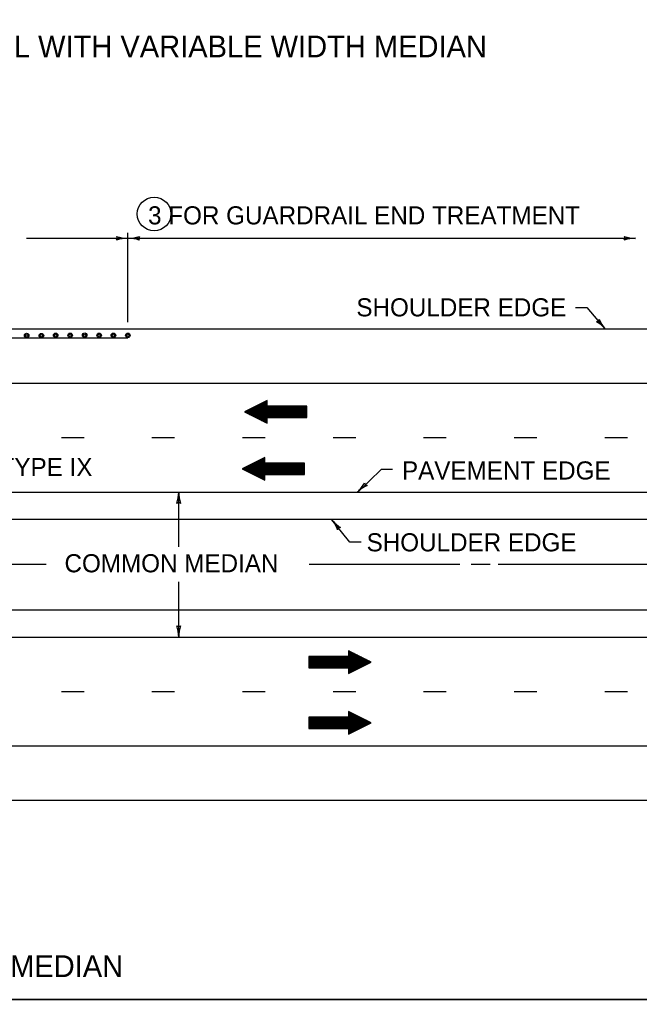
# Model space of a CAD drawing. Extents: x 1007 to 1035.5, y 1000.5 to 1021.5.
# Drawn here: x 1018.98 to 1025.83, y 1000.5 to 1011.31 of the extents above; entities that cross this region are included whole.
import ezdxf

# ---------------------------------------------------------------- set-up
doc = ezdxf.new("R2010")
doc.units = 0
for name, color, linetype in [('1', 7, 'Continuous'), ('10', 7, 'Continuous'), ('11', 7, 'Continuous')]:
    doc.layers.add(name, color=color, linetype=linetype)

msp = doc.modelspace()

# ---------------------------------------------------------------- linework, layer by layer
at = {"layer": '1'}
for p, q in [((1019.061, 1008.899), (1020.182, 1008.899)), ((1020.182, 1007.974), (1020.182, 1008.959)), ((1020.182, 1008.899), (1025.788, 1008.899)), ((1025.123, 1008.136), (1025.248, 1008.136)), ((1025.248, 1008.136), (1025.452, 1007.897)), ((1007.447, 1007.899), (1026.132, 1007.899)), ((1012.318, 1007.799), (1020.182, 1007.799)), ((1007.447, 1007.299), (1026.132, 1007.299)), ((1019.447, 1006.699), (1019.697, 1006.699)), ((1020.447, 1006.699), (1020.697, 1006.699)), ((1021.447, 1006.699), (1021.697, 1006.699)), ((1022.447, 1006.699), (1022.697, 1006.699)), ((1023.447, 1006.699), (1023.697, 1006.699)), ((1024.447, 1006.699), (1024.697, 1006.699)), ((1025.447, 1006.699), (1025.697, 1006.699)), ((1022.977, 1006.349), (1022.719, 1006.099)), ((1023.102, 1006.349), (1022.977, 1006.349)), ((1007.447, 1006.099), (1026.132, 1006.099)), ((1020.742, 1005.495), (1020.742, 1006.099)), ((1007.447, 1005.799), (1026.132, 1005.799)), ((1022.632, 1005.545), (1022.434, 1005.792)), ((1022.757, 1005.545), (1022.632, 1005.545)), ((1019.279, 1005.299), (1017.557, 1005.299)), ((1023.847, 1005.299), (1022.182, 1005.299)), ((1024.181, 1005.299), (1023.973, 1005.299)), ((1026.132, 1005.299), (1024.27, 1005.299)), ((1020.742, 1004.499), (1020.742, 1005.109)), ((1007.447, 1004.799), (1026.132, 1004.799)), ((1007.447, 1004.499), (1026.132, 1004.499)), ((1019.447, 1003.899), (1019.697, 1003.899)), ((1020.447, 1003.899), (1020.697, 1003.899)), ((1021.447, 1003.899), (1021.697, 1003.899)), ((1022.447, 1003.899), (1022.697, 1003.899)), ((1023.447, 1003.899), (1023.697, 1003.899)), ((1024.447, 1003.899), (1024.697, 1003.899)), ((1025.447, 1003.899), (1025.697, 1003.899)), ((1007.447, 1003.299), (1026.132, 1003.299)), ((1007.447, 1002.699), (1026.132, 1002.699))]:
    msp.add_line(p, q, dxfattribs=at)
for points in [[(1021.47, 1006.983), (1021.72, 1006.859), (1021.72, 1006.921), (1022.157, 1006.921), (1022.157, 1007.046), (1021.72, 1007.046), (1021.72, 1007.109)], [(1021.444, 1006.356), (1021.694, 1006.231), (1021.694, 1006.294), (1022.132, 1006.294), (1022.132, 1006.419), (1021.694, 1006.419), (1021.694, 1006.481)], [(1022.866, 1004.222), (1022.616, 1004.347), (1022.616, 1004.284), (1022.178, 1004.284), (1022.178, 1004.159), (1022.616, 1004.159), (1022.616, 1004.097)], [(1022.866, 1003.552), (1022.616, 1003.676), (1022.616, 1003.614), (1022.178, 1003.614), (1022.178, 1003.489), (1022.616, 1003.489), (1022.616, 1003.426)]]:
    msp.add_lwpolyline(points, close=True, dxfattribs=at)
for points in [[(1021.602, 1007.05), (1021.72, 1007.05)], [(1021.614, 1007.056), (1021.72, 1007.056)], [(1021.614, 1007.056), (1021.72, 1007.056)], [(1021.627, 1007.062), (1021.72, 1007.062)], [(1021.639, 1007.068), (1021.72, 1007.068)], [(1021.652, 1007.075), (1021.72, 1007.075)], [(1021.664, 1007.081), (1021.72, 1007.081)], [(1021.676, 1007.087), (1021.72, 1007.087)], [(1021.689, 1007.093), (1021.72, 1007.093)], [(1021.701, 1007.1), (1021.72, 1007.1)], [(1021.714, 1007.106), (1021.72, 1007.106)], [(1021.475, 1006.981), (1022.157, 1006.981)], [(1021.477, 1006.987), (1022.157, 1006.987)], [(1021.488, 1006.975), (1022.157, 1006.975)], [(1021.488, 1006.975), (1022.157, 1006.975)], [(1021.49, 1006.993), (1022.157, 1006.993)], [(1021.5, 1006.968), (1022.157, 1006.968)], [(1021.502, 1007), (1022.157, 1007)], [(1021.513, 1006.962), (1022.157, 1006.962)], [(1021.515, 1007.006), (1022.157, 1007.006)], [(1021.525, 1006.956), (1022.157, 1006.956)], [(1021.527, 1007.012), (1022.157, 1007.012)], [(1021.538, 1006.95), (1022.157, 1006.95)], [(1021.539, 1007.018), (1022.157, 1007.018)], [(1021.55, 1006.943), (1022.157, 1006.943)], [(1021.552, 1007.025), (1022.157, 1007.025)], [(1021.563, 1006.937), (1022.157, 1006.937)], [(1021.564, 1007.031), (1022.157, 1007.031)], [(1021.577, 1007.037), (1022.157, 1007.037)], [(1021.589, 1007.043), (1022.157, 1007.043)], [(1021.575, 1006.931), (1022.157, 1006.931)], [(1021.588, 1006.925), (1022.157, 1006.925)], [(1021.594, 1006.921), (1022.157, 1006.921)], [(1021.607, 1006.915), (1021.72, 1006.915)], [(1021.619, 1006.909), (1021.72, 1006.909)], [(1021.632, 1006.903), (1021.72, 1006.903)], [(1021.644, 1006.896), (1021.72, 1006.896)], [(1021.657, 1006.89), (1021.72, 1006.89)], [(1021.67, 1006.884), (1021.72, 1006.884)], [(1021.682, 1006.878), (1021.72, 1006.878)], [(1021.695, 1006.871), (1021.72, 1006.871)], [(1021.707, 1006.865), (1021.72, 1006.865)], [(1021.72, 1006.859), (1021.72, 1006.859)], [(1021.526, 1006.397), (1022.132, 1006.397)], [(1021.539, 1006.403), (1022.132, 1006.403)], [(1021.551, 1006.41), (1022.132, 1006.41)], [(1021.563, 1006.416), (1022.132, 1006.416)], [(1021.576, 1006.422), (1021.694, 1006.422)], [(1021.588, 1006.428), (1021.694, 1006.428)], [(1021.588, 1006.428), (1021.694, 1006.428)], [(1021.601, 1006.435), (1021.694, 1006.435)], [(1021.613, 1006.441), (1021.694, 1006.441)], [(1021.626, 1006.447), (1021.694, 1006.447)], [(1021.638, 1006.453), (1021.694, 1006.453)], [(1021.651, 1006.46), (1021.694, 1006.46)], [(1021.663, 1006.466), (1021.694, 1006.466)], [(1021.676, 1006.472), (1021.694, 1006.472)], [(1021.688, 1006.478), (1021.694, 1006.478)], [(1021.449, 1006.353), (1022.132, 1006.353)], [(1021.451, 1006.36), (1022.132, 1006.36)], [(1021.462, 1006.347), (1022.132, 1006.347)], [(1021.462, 1006.347), (1022.132, 1006.347)], [(1021.464, 1006.366), (1022.132, 1006.366)], [(1021.474, 1006.341), (1022.132, 1006.341)], [(1021.476, 1006.372), (1022.132, 1006.372)], [(1021.487, 1006.335), (1022.132, 1006.335)], [(1021.489, 1006.378), (1022.132, 1006.378)], [(1021.499, 1006.328), (1022.132, 1006.328)], [(1021.501, 1006.385), (1022.132, 1006.385)], [(1021.512, 1006.322), (1022.132, 1006.322)], [(1021.514, 1006.391), (1022.132, 1006.391)], [(1021.524, 1006.316), (1022.132, 1006.316)], [(1021.537, 1006.31), (1022.132, 1006.31)], [(1021.55, 1006.303), (1022.132, 1006.303)], [(1021.562, 1006.297), (1022.132, 1006.297)], [(1021.568, 1006.294), (1022.132, 1006.294)], [(1021.581, 1006.288), (1021.694, 1006.288)], [(1021.594, 1006.282), (1021.694, 1006.282)], [(1021.606, 1006.275), (1021.694, 1006.275)], [(1021.619, 1006.269), (1021.694, 1006.269)], [(1021.631, 1006.263), (1021.694, 1006.263)], [(1021.644, 1006.257), (1021.694, 1006.257)], [(1021.656, 1006.25), (1021.694, 1006.25)], [(1021.669, 1006.244), (1021.694, 1006.244)], [(1021.681, 1006.238), (1021.694, 1006.238)], [(1021.694, 1006.232), (1021.694, 1006.232)], [(1022.616, 1004.347), (1022.616, 1004.347)], [(1022.742, 1004.284), (1022.178, 1004.284)], [(1022.748, 1004.281), (1022.178, 1004.281)], [(1022.76, 1004.275), (1022.178, 1004.275)], [(1022.773, 1004.269), (1022.178, 1004.269)], [(1022.786, 1004.262), (1022.178, 1004.262)], [(1022.798, 1004.256), (1022.178, 1004.256)], [(1022.811, 1004.25), (1022.178, 1004.25)], [(1022.823, 1004.244), (1022.178, 1004.244)], [(1022.836, 1004.237), (1022.178, 1004.237)], [(1022.629, 1004.341), (1022.616, 1004.341)], [(1022.641, 1004.334), (1022.616, 1004.334)], [(1022.654, 1004.328), (1022.616, 1004.328)], [(1022.666, 1004.322), (1022.616, 1004.322)], [(1022.679, 1004.316), (1022.616, 1004.316)], [(1022.691, 1004.309), (1022.616, 1004.309)], [(1022.704, 1004.303), (1022.616, 1004.303)], [(1022.716, 1004.297), (1022.616, 1004.297)], [(1022.729, 1004.291), (1022.616, 1004.291)], [(1022.848, 1004.231), (1022.178, 1004.231)], [(1022.848, 1004.231), (1022.178, 1004.231)], [(1022.861, 1004.225), (1022.178, 1004.225)], [(1022.859, 1004.219), (1022.178, 1004.219)], [(1022.846, 1004.212), (1022.178, 1004.212)], [(1022.834, 1004.206), (1022.178, 1004.206)], [(1022.821, 1004.2), (1022.178, 1004.2)], [(1022.809, 1004.194), (1022.178, 1004.194)], [(1022.796, 1004.187), (1022.178, 1004.187)], [(1022.784, 1004.181), (1022.178, 1004.181)], [(1022.771, 1004.175), (1022.178, 1004.175)], [(1022.759, 1004.169), (1022.178, 1004.169)], [(1022.747, 1004.162), (1022.178, 1004.162)], [(1022.734, 1004.156), (1022.616, 1004.156)], [(1022.722, 1004.15), (1022.616, 1004.15)], [(1022.722, 1004.15), (1022.616, 1004.15)], [(1022.709, 1004.144), (1022.616, 1004.144)], [(1022.697, 1004.137), (1022.616, 1004.137)], [(1022.684, 1004.131), (1022.616, 1004.131)], [(1022.672, 1004.125), (1022.616, 1004.125)], [(1022.659, 1004.119), (1022.616, 1004.119)], [(1022.647, 1004.112), (1022.616, 1004.112)], [(1022.634, 1004.106), (1022.616, 1004.106)], [(1022.622, 1004.1), (1022.616, 1004.1)], [(1022.742, 1003.614), (1022.178, 1003.614)], [(1022.748, 1003.611), (1022.178, 1003.611)], [(1022.76, 1003.605), (1022.178, 1003.605)], [(1022.773, 1003.598), (1022.178, 1003.598)], [(1022.786, 1003.592), (1022.178, 1003.592)], [(1022.798, 1003.586), (1022.178, 1003.586)], [(1022.616, 1003.676), (1022.616, 1003.676)], [(1022.629, 1003.67), (1022.616, 1003.67)], [(1022.641, 1003.664), (1022.616, 1003.664)], [(1022.654, 1003.658), (1022.616, 1003.658)], [(1022.666, 1003.651), (1022.616, 1003.651)], [(1022.679, 1003.645), (1022.616, 1003.645)], [(1022.691, 1003.639), (1022.616, 1003.639)], [(1022.704, 1003.633), (1022.616, 1003.633)], [(1022.716, 1003.626), (1022.616, 1003.626)], [(1022.729, 1003.62), (1022.616, 1003.62)], [(1022.811, 1003.58), (1022.178, 1003.58)], [(1022.823, 1003.573), (1022.178, 1003.573)], [(1022.836, 1003.567), (1022.178, 1003.567)], [(1022.848, 1003.561), (1022.178, 1003.561)], [(1022.848, 1003.561), (1022.178, 1003.561)], [(1022.861, 1003.555), (1022.178, 1003.555)], [(1022.859, 1003.548), (1022.178, 1003.548)], [(1022.846, 1003.542), (1022.178, 1003.542)], [(1022.834, 1003.536), (1022.178, 1003.536)], [(1022.821, 1003.53), (1022.178, 1003.53)], [(1022.809, 1003.523), (1022.178, 1003.523)], [(1022.796, 1003.517), (1022.178, 1003.517)], [(1022.784, 1003.511), (1022.178, 1003.511)], [(1022.771, 1003.505), (1022.178, 1003.505)], [(1022.759, 1003.498), (1022.178, 1003.498)], [(1022.747, 1003.492), (1022.178, 1003.492)], [(1022.734, 1003.486), (1022.616, 1003.486)], [(1022.722, 1003.48), (1022.616, 1003.48)], [(1022.722, 1003.48), (1022.616, 1003.48)], [(1022.709, 1003.473), (1022.616, 1003.473)], [(1022.697, 1003.467), (1022.616, 1003.467)], [(1022.684, 1003.461), (1022.616, 1003.461)], [(1022.672, 1003.455), (1022.616, 1003.455)], [(1022.659, 1003.448), (1022.616, 1003.448)], [(1022.647, 1003.442), (1022.616, 1003.442)], [(1022.634, 1003.436), (1022.616, 1003.436)], [(1022.622, 1003.43), (1022.616, 1003.43)]]:
    msp.add_lwpolyline(points, dxfattribs=at)
for centre, radius in [((1020.471, 1009.167), 0.186), ((1019.063, 1007.826), 0.025), ((1019.063, 1007.826), 0.0125), ((1019.226, 1007.825), 0.025), ((1019.226, 1007.825), 0.0125), ((1019.384, 1007.828), 0.025), ((1019.384, 1007.828), 0.0125), ((1019.543, 1007.828), 0.025), ((1019.543, 1007.828), 0.0125), ((1019.704, 1007.829), 0.025), ((1019.704, 1007.829), 0.0125), ((1019.863, 1007.828), 0.025), ((1019.863, 1007.828), 0.0125), ((1020.021, 1007.828), 0.025), ((1020.021, 1007.828), 0.0125), ((1020.181, 1007.828), 0.025), ((1020.181, 1007.828), 0.0125)]:
    msp.add_circle(centre, radius, dxfattribs=at)
for centre, radius, start, end in [((1020.033, 1008.899), 0.0313, 318.7746, 40.8913), ((1020.182, 1009.289), 0.391, 251.3472, 269.9939), ((1020.182, 1008.508), 0.391, 90, 108.6688), ((1020.182, 1009.289), 0.391, 270, 288.6688), ((1020.182, 1008.508), 0.391, 89.9878, 90), ((1020.182, 1009.289), 0.391, 269.9878, 270), ((1020.182, 1008.508), 0.391, 71.3472, 89.9939), ((1020.331, 1008.898), 0.0313, 138.7746, 220.8913), ((1025.639, 1008.899), 0.0313, 318.7746, 40.8913), ((1025.788, 1009.289), 0.391, 251.3472, 269.9939), ((1025.788, 1008.508), 0.391, 90, 108.6688), ((1025.788, 1008.508), 0.391, 89.9878, 90), ((1025.355, 1008.01), 0.0313, 269.3323, 351.449), ((1025.155, 1007.643), 0.391, 40.5577, 59.2265), ((1025.749, 1008.152), 0.391, 201.9048, 220.5516), ((1025.155, 1007.643), 0.391, 40.5455, 40.5577), ((1022.447, 1006.381), 0.391, 313.947, 332.6158), ((1022.826, 1006.203), 0.0313, 182.7216, 264.8383), ((1020.351, 1006.099), 0.391, 341.3472, 359.9939), ((1021.133, 1006.099), 0.391, 180, 198.6688), ((1021.133, 1006.099), 0.391, 179.9878, 180), ((1022.447, 1006.381), 0.391, 313.9348, 313.947), ((1022.99, 1005.818), 0.391, 115.2942, 133.9409), ((1020.742, 1005.95), 0.0313, 48.7746, 130.8913), ((1022.739, 1006.037), 0.391, 218.7114, 237.3802), ((1022.129, 1005.548), 0.391, 20.0586, 38.7053), ((1022.739, 1006.037), 0.391, 218.6992, 218.7114), ((1022.527, 1005.676), 0.0313, 87.486, 169.6027), ((1020.742, 1004.647), 0.0313, 228.7746, 310.8913), ((1020.351, 1004.499), 0.391, 0, 18.6688), ((1021.133, 1004.499), 0.391, 161.3472, 179.9939), ((1020.351, 1004.499), 0.391, 359.9878, 0)]:
    msp.add_arc(centre, radius, start, end, dxfattribs=at)
at = {"layer": '10'}
msp.add_line((1035.5, 1000.5), (1007, 1000.5), dxfattribs=at)
at = {"layer": '11'}
msp.add_lwpolyline([(1007, 1000.5), (1035.5, 1000.5), (1035.5, 1021.5), (1007, 1021.5)], close=True, dxfattribs=at)

# ---------------------------------------------------------------- texts
at = {"layer": '1'}
for s, height, p in [('LOCATION OF GUARDRAIL WITH VARIABLE WIDTH MEDIAN', 0.24, (1014.963, 1010.896)), ('3 FOR GUARDRAIL END TREATMENT', 0.2, (1020.404, 1009.052)), ('SHOULDER EDGE', 0.2, (1022.704, 1008.037)), ('CRASH CUSHION TYPE IX', 0.2, (1016.446, 1006.274)), ('PAVEMENT EDGE', 0.2, (1023.208, 1006.237)), ('SHOULDER EDGE', 0.2, (1022.817, 1005.444)), ('COMMON MEDIAN', 0.2, (1019.481, 1005.213)), ('LOCATION OF GUARDRAIL WITH CONSTANT WIDTH MEDIAN', 0.24, (1010.75, 1000.747))]:
    msp.add_text(s, height=height, dxfattribs=at).set_placement(p)

doc.saveas('drawing.dxf')
